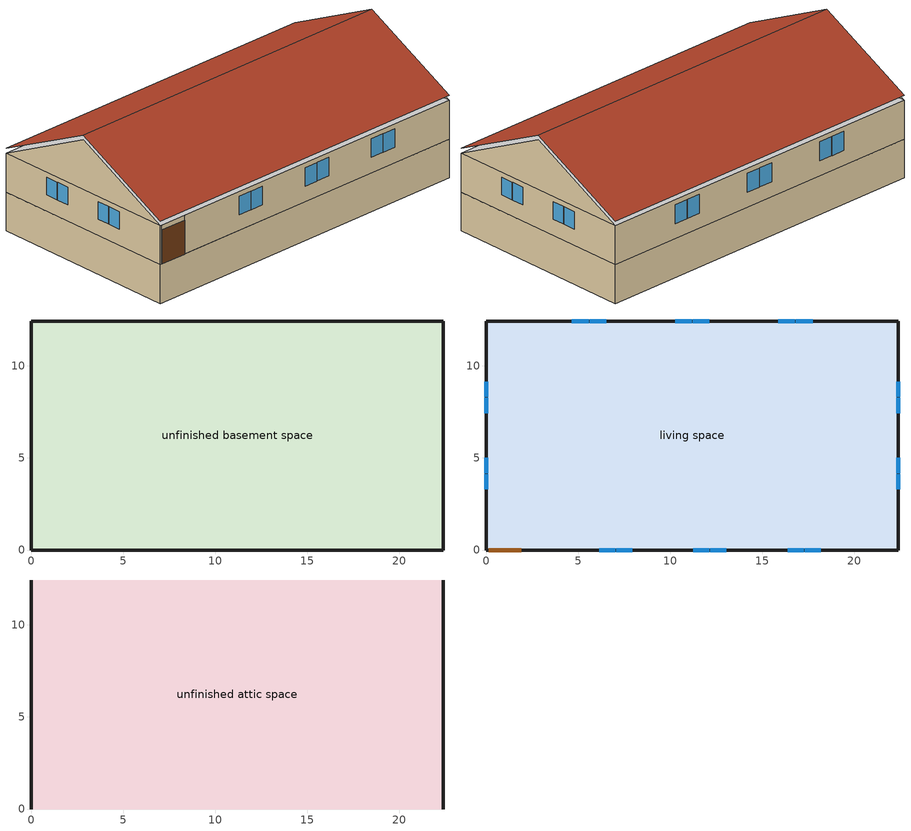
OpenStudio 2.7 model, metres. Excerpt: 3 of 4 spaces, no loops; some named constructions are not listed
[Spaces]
unfinished basement space
 floor foundation (FloorFndGrndUnfinB): 0,0 0,12.44 22.4,12.44 22.4,0 z-2.44
 wall foundation (WallFndGrndUnfinB): 0,12.44 0,0 22.4,0 22.4,12.44 0,12.44 z-2.44:0
living space
 floor to unfinished basement space (FloorUnfinBInsFin Reversed): 0,0 0,12.44 22.4,12.44 22.4,0 z0
 wall outside (WallExtInsFin): 0,12.44 0,0 0.13,0 1.92,0 22.4,0 22.4,12.44 0,12.44 z0:2.44
 window (WindowConstruction): 6.14,0 7.01,0 / 7.07,0 7.94,0 / 11.26,0 12.13,0 / 12.19,0 13.06,0 / 16.38,0 17.25,0 / 17.31,0 18.18,0 z0.98:2.13; 17.73,12.44 16.83,12.44 / 16.77,12.44 15.86,12.44 / 12.13,12.44 11.23,12.44 / 11.17,12.44 10.26,12.44 / 6.54,12.44 5.63,12.44 / 5.57,12.44 4.66,12.44 z0.93:2.13; 0,9.15 0,8.33 / 0,8.27 0,7.44 / 0,5 0,4.18 / 0,4.12 0,3.29 / 22.4,3.29 22.4,4.12 / 22.4,4.18 22.4,5 / 22.4,7.44 22.4,8.27 / 22.4,8.33 22.4,9.15 z1.03:2.13
 door (Door): 0.15,0 1.89,0 z0:2.13
unfinished attic space
 floor to living space (FloorFinInsUnfinAttic): 0,12.44 22.4,12.44 22.4,0 0,0 z2.44
 wall outside (WallExtUninsUnfin): 0,6.22,5.55 0,12.44,2.44 0,0,2.44; 22.4,6.22,5.55 22.4,0,2.44 22.4,12.44,2.44
 roof outside (RoofUnfinInsExt): 22.4,6.22,5.85 0,6.22,5.85 0,0,2.74 22.4,0,2.74; 0,6.22,5.85 22.4,6.22,5.85 22.4,12.44,2.74 0,12.44,2.74
[Material] Roughness=Rough
Name | Thickness {m} | Conductivity {W/m-K} | Density {kg/m3} | Specific Heat {J/kg-K} | Thermal Absorptance | Solar Absorptance | Visible Absorptance
FloorUAAdditionalCeilingIns | 0.12827 | 0.0411113 | 16.02 | 1046.75
FloorUATrussandIns | 0.0889 | 0.0436674 | 50.7834 | 1165.1
Drywall 0.5 in. | 0.0127 | 0.160291 | 801 | 837.4 | 0.9 | 0.5 | 0.1
RoofSheathing | 0.01905 | 0.115458 | 512.64 | 1214.23
FloorIns | 0.23495 | 2.59817 | 67.691 | 1210.98
Wood Floor | 0.015875 | 0.115458 | 544.68 | 1214.23
Floor Covering | 0.0127 | 0.0433444 | 54.468 | 1339.84 | 0.9 | 0.9
[Construction]
FloorFinInsUnfinAttic Reversed: Drywall 0.5 in., FloorUATrussandIns, FloorUAAdditionalCeilingIns
FloorUnfinBInsFin: FloorIns, RoofSheathing, Wood Floor, Floor Covering
[Schedule:Ruleset]
Name | Default Day Schedule
res nv_1 temp schedule | Schedule Day 19
res nv_1 avail schedule | Schedule Day 20
res mv_1 range exhaust schedule | Schedule Day 21
res mv_1 bath exhaust schedule | Schedule Day 22
[Schedule:Day]
Schedule Day 19; Schedule Day 20; Schedule Day 21; Schedule Day 22: 24, 0, 0
res nv_1 temp schedule allday1; res nv_1 temp schedule allday2; res nv_1 temp schedule allday3; res nv_1 temp schedule allday4; res nv_1 temp schedule allday11; res nv_1 temp schedule allday12: 1, 0, 23.8889, 24, 0, 23.8889
res nv_1 temp schedule allday5; res nv_1 temp schedule allday6; res nv_1 temp schedule allday10: 24, 0, 22.2222
res nv_1 temp schedule allday7; res nv_1 temp schedule allday8; res nv_1 temp schedule allday9: 1, 0, 22.2222, 24, 0, 22.2222
res nv_1 availability schedule allday1 on; res nv_1 availability schedule allday1 on 1; res nv_1 availability schedule allday1 on 2; res nv_1 availability schedule allday1 on 3; res nv_1 availability schedule allday1 on 4; res nv_1 availability schedule allday1 on 5; res nv_1 availability schedule allday1 on 6; res nv_1 availability schedule allday1 on 7; res nv_1 availability schedule allday1 on 8; res nv_1 availability schedule allday1 on 9; res nv_1 availability schedule allday1 on 10; res nv_1 availability schedule allday1 on 11: 1, 0, 1, 2, 0, 1, 3, 0, 1, 4, 0, 1, 5, 0, 1, 6, 0, 1, 7, 0, 1, 8, 0, 1, 9, 0, 1, 10, 0, 1, 11, 0, 1, 12, 0, 1, 13, 0, 1, 14, 0, 1, 15, 0, 1, 16, 0, 1, 17, 0, 1, 18, 0, 1, 19, 0, 1, 20, 0, 1, 21, 0, 1, 22, 0, 1, 23, 0, 1, 24, 0, 1
res mv_1 range exhaust schedule allday1; res mv_1 range exhaust schedule allday2; res mv_1 range exhaust schedule allday3; res mv_1 range exhaust schedule allday4; res mv_1 range exhaust schedule allday5; res mv_1 range exhaust schedule allday6; res mv_1 range exhaust schedule allday7; res mv_1 range exhaust schedule allday8; res mv_1 range exhaust schedule allday9; res mv_1 range exhaust schedule allday10; res mv_1 range exhaust schedule allday11; res mv_1 range exhaust schedule allday12: 15, 0, 0, 16, 0, 1, 24, 0, 0
res mv_1 bath exhaust schedule allday1; res mv_1 bath exhaust schedule allday2; res mv_1 bath exhaust schedule allday3; res mv_1 bath exhaust schedule allday4; res mv_1 bath exhaust schedule allday5; res mv_1 bath exhaust schedule allday6; res mv_1 bath exhaust schedule allday7; res mv_1 bath exhaust schedule allday8; res mv_1 bath exhaust schedule allday9; res mv_1 bath exhaust schedule allday10; res mv_1 bath exhaust schedule allday11; res mv_1 bath exhaust schedule allday12: 4, 0, 0, 5, 0, 1, 24, 0, 0
[Schedule:Rule] Apply Monday=Yes; Apply Wednesday=Yes; Apply Friday=Yes; Date Specification Type=DateRange; Start Day=1
Name | Schedule Ruleset | Rule Order | Day Schedule | Apply Sunday | Apply Tuesday | Apply Thursday | Apply Saturday | Start Month | End Month | End Day
res nv_1 temp schedule allday ruleset1 | res nv_1 temp schedule | 11 | res nv_1 temp schedule allday1 | Yes | Yes | Yes | Yes | 1 | 1 | 31
res nv_1 temp schedule allday ruleset2 | res nv_1 temp schedule | 10 | res nv_1 temp schedule allday2 | Yes | Yes | Yes | Yes | 2 | 2 | 28
res nv_1 temp schedule allday ruleset3 | res nv_1 temp schedule | 9 | res nv_1 temp schedule allday3 | Yes | Yes | Yes | Yes | 3 | 3 | 31
res nv_1 temp schedule allday ruleset4 | res nv_1 temp schedule | 8 | res nv_1 temp schedule allday4 | Yes | Yes | Yes | Yes | 4 | 4 | 30
res nv_1 temp schedule allday ruleset5 | res nv_1 temp schedule | 7 | res nv_1 temp schedule allday5 | Yes | Yes | Yes | Yes | 5 | 5 | 31
res nv_1 temp schedule allday ruleset6 | res nv_1 temp schedule | 6 | res nv_1 temp schedule allday6 | Yes | Yes | Yes | Yes | 6 | 6 | 30
res nv_1 temp schedule allday ruleset7 | res nv_1 temp schedule | 5 | res nv_1 temp schedule allday7 | Yes | Yes | Yes | Yes | 7 | 7 | 31
res nv_1 temp schedule allday ruleset8 | res nv_1 temp schedule | 4 | res nv_1 temp schedule allday8 | Yes | Yes | Yes | Yes | 8 | 8 | 31
res nv_1 temp schedule allday ruleset9 | res nv_1 temp schedule | 3 | res nv_1 temp schedule allday9 | Yes | Yes | Yes | Yes | 9 | 9 | 30
res nv_1 temp schedule allday ruleset10 | res nv_1 temp schedule | 2 | res nv_1 temp schedule allday10 | Yes | Yes | Yes | Yes | 10 | 10 | 31
res nv_1 temp schedule allday ruleset11 | res nv_1 temp schedule | 1 | res nv_1 temp schedule allday11 | Yes | Yes | Yes | Yes | 11 | 11 | 30
res nv_1 temp schedule allday ruleset12 | res nv_1 temp schedule | 0 | res nv_1 temp schedule allday12 | Yes | Yes | Yes | Yes | 12 | 12 | 31
res nv_1 availability schedule allday ruleset1 on | res nv_1 avail schedule | 11 | res nv_1 availability schedule allday1 on |  |  |  |  | 1 | 1 | 31
res nv_1 availability schedule allday ruleset2 on | res nv_1 avail schedule | 10 | res nv_1 availability schedule allday1 on 1 |  |  |  |  | 2 | 2 | 28
res nv_1 availability schedule allday ruleset3 on | res nv_1 avail schedule | 9 | res nv_1 availability schedule allday1 on 2 |  |  |  |  | 3 | 3 | 31
res nv_1 availability schedule allday ruleset4 on | res nv_1 avail schedule | 8 | res nv_1 availability schedule allday1 on 3 |  |  |  |  | 4 | 4 | 30
res nv_1 availability schedule allday ruleset5 on | res nv_1 avail schedule | 7 | res nv_1 availability schedule allday1 on 4 |  |  |  |  | 5 | 5 | 31
res nv_1 availability schedule allday ruleset6 on | res nv_1 avail schedule | 6 | res nv_1 availability schedule allday1 on 5 |  |  |  |  | 6 | 6 | 30
res nv_1 availability schedule allday ruleset7 on | res nv_1 avail schedule | 5 | res nv_1 availability schedule allday1 on 6 |  |  |  |  | 7 | 7 | 31
res nv_1 availability schedule allday ruleset8 on | res nv_1 avail schedule | 4 | res nv_1 availability schedule allday1 on 7 |  |  |  |  | 8 | 8 | 31
res nv_1 availability schedule allday ruleset9 on | res nv_1 avail schedule | 3 | res nv_1 availability schedule allday1 on 8 |  |  |  |  | 9 | 9 | 30
res nv_1 availability schedule allday ruleset10 on | res nv_1 avail schedule | 2 | res nv_1 availability schedule allday1 on 9 |  |  |  |  | 10 | 10 | 31
res nv_1 availability schedule allday ruleset11 on | res nv_1 avail schedule | 1 | res nv_1 availability schedule allday1 on 10 |  |  |  |  | 11 | 11 | 30
res nv_1 availability schedule allday ruleset12 on | res nv_1 avail schedule | 0 | res nv_1 availability schedule allday1 on 11 |  |  |  |  | 12 | 12 | 31
res mv_1 range exhaust schedule allday ruleset1 | res mv_1 range exhaust schedule | 11 | res mv_1 range exhaust schedule allday1 | Yes | Yes | Yes | Yes | 1 | 1 | 31
res mv_1 range exhaust schedule allday ruleset2 | res mv_1 range exhaust schedule | 10 | res mv_1 range exhaust schedule allday2 | Yes | Yes | Yes | Yes | 2 | 2 | 28
res mv_1 range exhaust schedule allday ruleset3 | res mv_1 range exhaust schedule | 9 | res mv_1 range exhaust schedule allday3 | Yes | Yes | Yes | Yes | 3 | 3 | 31
res mv_1 range exhaust schedule allday ruleset4 | res mv_1 range exhaust schedule | 8 | res mv_1 range exhaust schedule allday4 | Yes | Yes | Yes | Yes | 4 | 4 | 30
res mv_1 range exhaust schedule allday ruleset5 | res mv_1 range exhaust schedule | 7 | res mv_1 range exhaust schedule allday5 | Yes | Yes | Yes | Yes | 5 | 5 | 31
res mv_1 range exhaust schedule allday ruleset6 | res mv_1 range exhaust schedule | 6 | res mv_1 range exhaust schedule allday6 | Yes | Yes | Yes | Yes | 6 | 6 | 30
res mv_1 range exhaust schedule allday ruleset7 | res mv_1 range exhaust schedule | 5 | res mv_1 range exhaust schedule allday7 | Yes | Yes | Yes | Yes | 7 | 7 | 31
res mv_1 range exhaust schedule allday ruleset8 | res mv_1 range exhaust schedule | 4 | res mv_1 range exhaust schedule allday8 | Yes | Yes | Yes | Yes | 8 | 8 | 31
res mv_1 range exhaust schedule allday ruleset9 | res mv_1 range exhaust schedule | 3 | res mv_1 range exhaust schedule allday9 | Yes | Yes | Yes | Yes | 9 | 9 | 30
res mv_1 range exhaust schedule allday ruleset10 | res mv_1 range exhaust schedule | 2 | res mv_1 range exhaust schedule allday10 | Yes | Yes | Yes | Yes | 10 | 10 | 31
res mv_1 range exhaust schedule allday ruleset11 | res mv_1 range exhaust schedule | 1 | res mv_1 range exhaust schedule allday11 | Yes | Yes | Yes | Yes | 11 | 11 | 30
res mv_1 range exhaust schedule allday ruleset12 | res mv_1 range exhaust schedule | 0 | res mv_1 range exhaust schedule allday12 | Yes | Yes | Yes | Yes | 12 | 12 | 31
res mv_1 bath exhaust schedule allday ruleset1 | res mv_1 bath exhaust schedule | 11 | res mv_1 bath exhaust schedule allday1 | Yes | Yes | Yes | Yes | 1 | 1 | 31
res mv_1 bath exhaust schedule allday ruleset2 | res mv_1 bath exhaust schedule | 10 | res mv_1 bath exhaust schedule allday2 | Yes | Yes | Yes | Yes | 2 | 2 | 28
res mv_1 bath exhaust schedule allday ruleset3 | res mv_1 bath exhaust schedule | 9 | res mv_1 bath exhaust schedule allday3 | Yes | Yes | Yes | Yes | 3 | 3 | 31
res mv_1 bath exhaust schedule allday ruleset4 | res mv_1 bath exhaust schedule | 8 | res mv_1 bath exhaust schedule allday4 | Yes | Yes | Yes | Yes | 4 | 4 | 30
res mv_1 bath exhaust schedule allday ruleset5 | res mv_1 bath exhaust schedule | 7 | res mv_1 bath exhaust schedule allday5 | Yes | Yes | Yes | Yes | 5 | 5 | 31
res mv_1 bath exhaust schedule allday ruleset6 | res mv_1 bath exhaust schedule | 6 | res mv_1 bath exhaust schedule allday6 | Yes | Yes | Yes | Yes | 6 | 6 | 30
res mv_1 bath exhaust schedule allday ruleset7 | res mv_1 bath exhaust schedule | 5 | res mv_1 bath exhaust schedule allday7 | Yes | Yes | Yes | Yes | 7 | 7 | 31
res mv_1 bath exhaust schedule allday ruleset8 | res mv_1 bath exhaust schedule | 4 | res mv_1 bath exhaust schedule allday8 | Yes | Yes | Yes | Yes | 8 | 8 | 31
res mv_1 bath exhaust schedule allday ruleset9 | res mv_1 bath exhaust schedule | 3 | res mv_1 bath exhaust schedule allday9 | Yes | Yes | Yes | Yes | 9 | 9 | 30
res mv_1 bath exhaust schedule allday ruleset10 | res mv_1 bath exhaust schedule | 2 | res mv_1 bath exhaust schedule allday10 | Yes | Yes | Yes | Yes | 10 | 10 | 31
res mv_1 bath exhaust schedule allday ruleset11 | res mv_1 bath exhaust schedule | 1 | res mv_1 bath exhaust schedule allday11 | Yes | Yes | Yes | Yes | 11 | 11 | 30
res mv_1 bath exhaust schedule allday ruleset12 | res mv_1 bath exhaust schedule | 0 | res mv_1 bath exhaust schedule allday12 | Yes | Yes | Yes | Yes | 12 | 12 | 31
